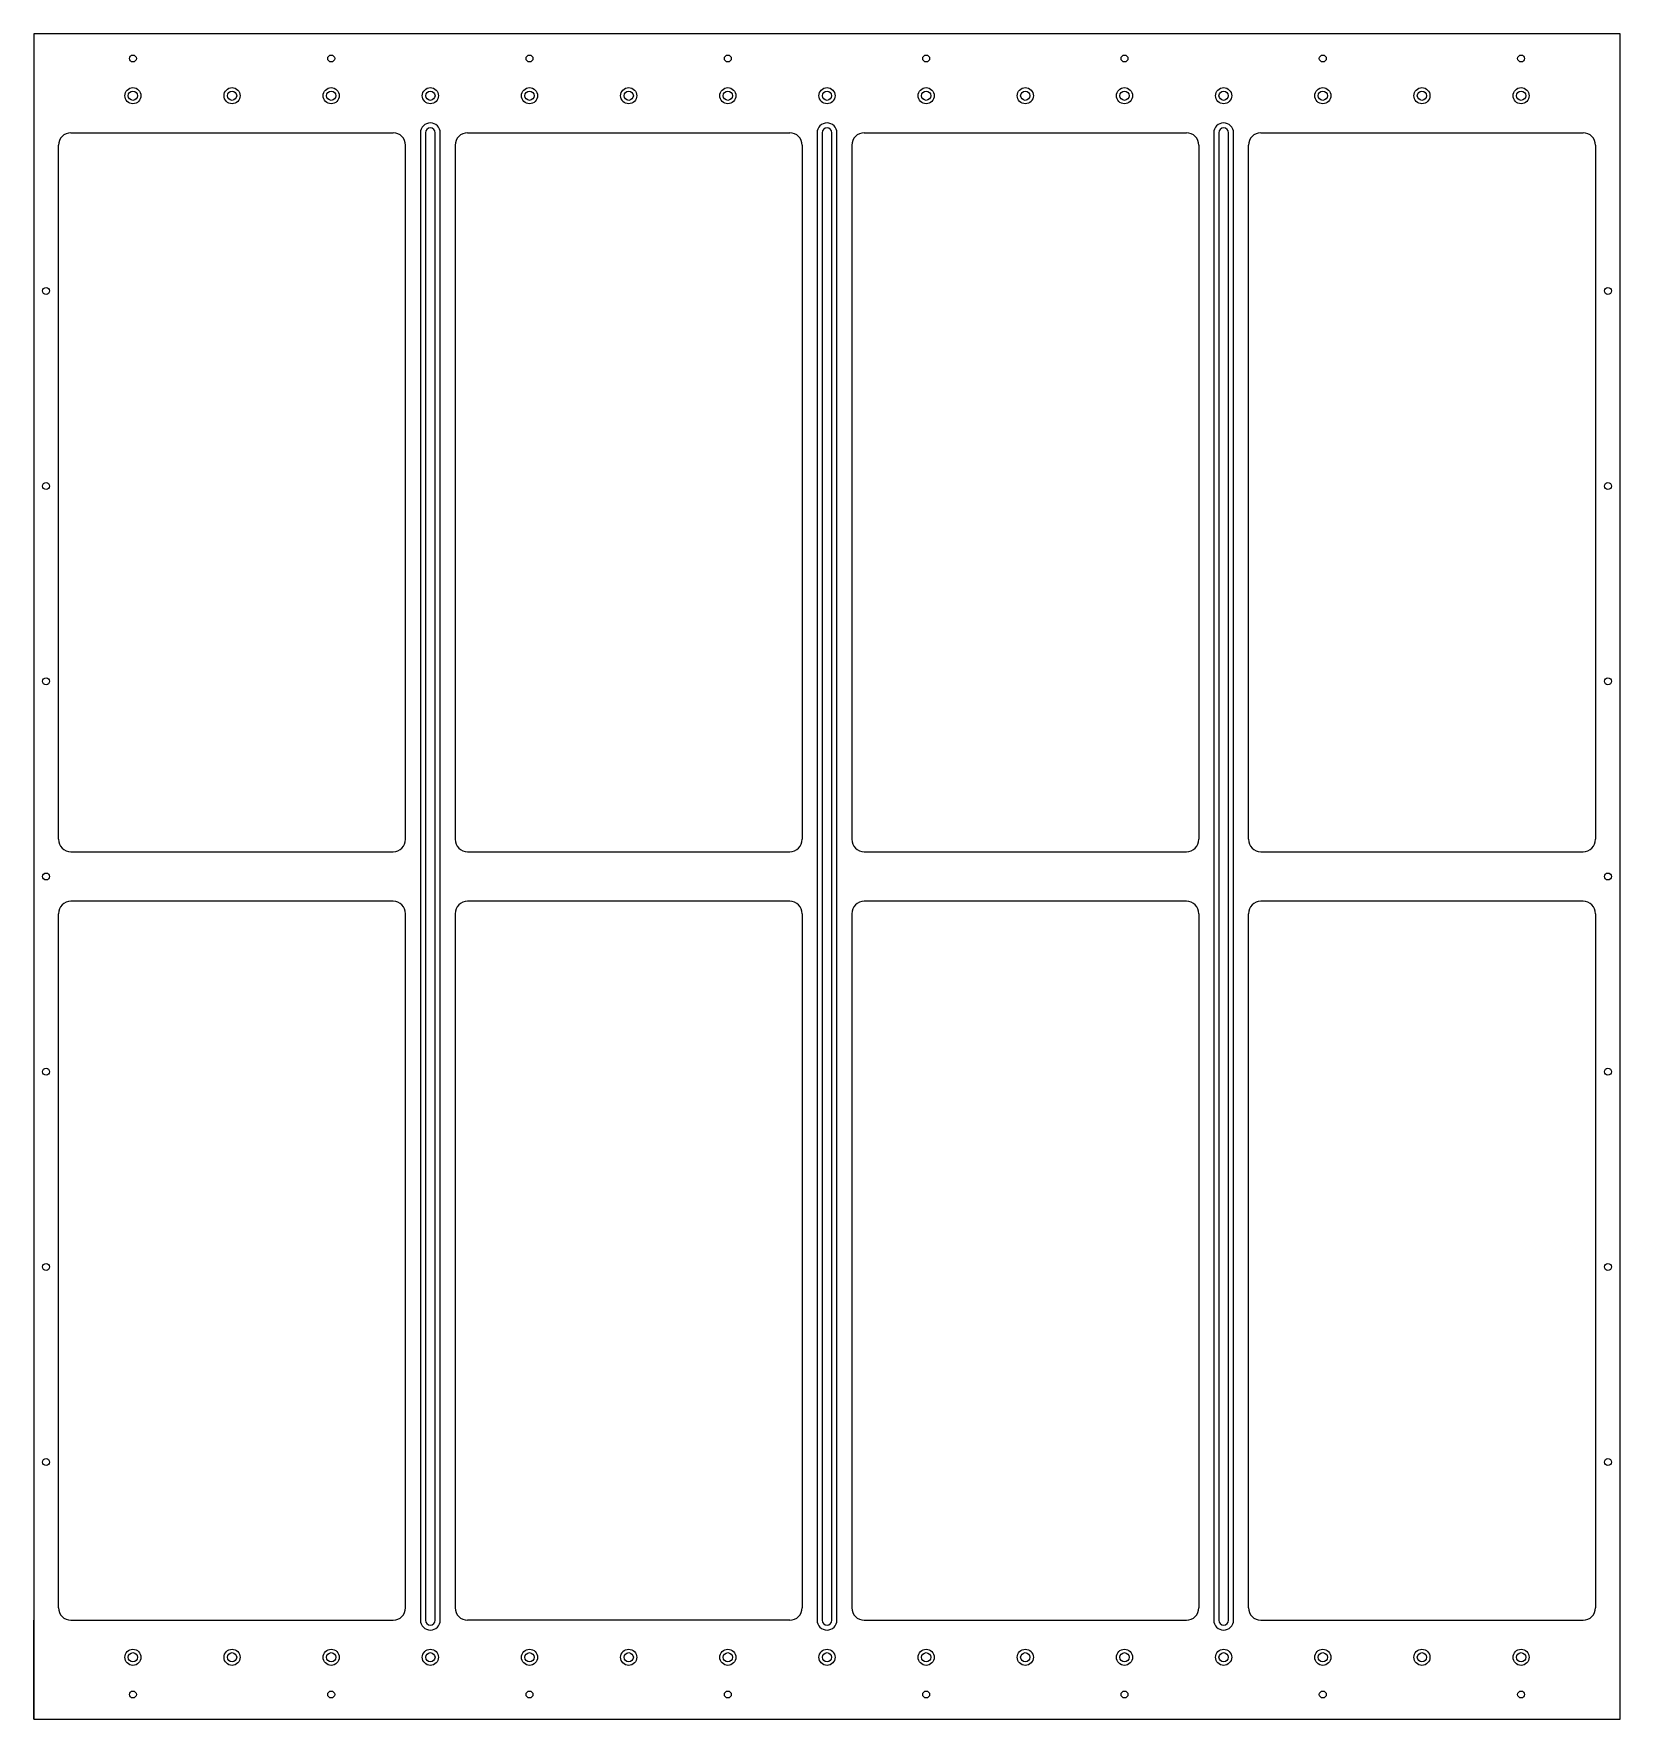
# Model space of a CAD drawing. Header units: inches. Extents: x 0 to 16, y 0 to 17.
import ezdxf

# ---------------------------------------------------------------- set-up
doc = ezdxf.new("R2010")
doc.units = ezdxf.units.IN
doc.header["$MEASUREMENT"] = 0

msp = doc.modelspace()

# ---------------------------------------------------------------- linework, layer by layer
for p, q in [((16, 17), (0, 17)), ((0, 17), (0, 0)), ((0, 17), (0, 16.375)), ((0, 17), (0, 16.75)), ((16, 0), (16, 17)), ((0.375, 16), (3.625, 16)), ((3.95, 16), (3.95, 1)), ((4.05, 1), (4.05, 16)), ((4.375, 16), (7.625, 16)), ((7.95, 16), (7.95, 1)), ((8.05, 1), (8.05, 16)), ((8.375, 16), (11.625, 16)), ((11.95, 16), (11.95, 1)), ((12.05, 1), (12.05, 16)), ((12.375, 16), (15.625, 16)), ((0.25, 8.875), (0.25, 15.875)), ((3.75, 8.875), (3.75, 15.875)), ((4.25, 15.875), (4.25, 8.875)), ((7.75, 15.875), (7.75, 8.875)), ((8.25, 15.875), (8.25, 8.875)), ((11.75, 15.875), (11.75, 8.875)), ((12.25, 8.875), (12.25, 15.875)), ((15.75, 15.875), (15.75, 8.875)), ((0.375, 8.75), (3.625, 8.75)), ((4.375, 8.75), (7.625, 8.75)), ((8.375, 8.75), (11.625, 8.75)), ((12.375, 8.75), (15.625, 8.75)), ((3.625, 8.25), (0.375, 8.25)), ((7.625, 8.25), (4.375, 8.25)), ((11.625, 8.25), (8.375, 8.25)), ((15.625, 8.25), (12.375, 8.25)), ((0.25, 1.125), (0.25, 8.125)), ((3.75, 1.125), (3.75, 8.125)), ((4.25, 8.125), (4.25, 1.125)), ((7.75, 8.125), (7.75, 1.125)), ((8.25, 8.125), (8.25, 1.125)), ((11.75, 8.125), (11.75, 1.125)), ((12.25, 1.125), (12.25, 8.125)), ((15.75, 8.125), (15.75, 1.125)), ((0, 0), (0, 1)), ((0.375, 1), (3.625, 1)), ((7.625, 1), (4.375, 1)), ((8.375, 1), (11.625, 1)), ((12.375, 1), (15.625, 1)), ((0, 0), (16, 0))]:
    msp.add_line(p, q)
at = {"ltscale": 0.2}
for p, q in [((3.9, 16), (3.9, 1)), ((4.1, 1), (4.1, 16)), ((7.9, 16), (7.9, 1)), ((8.1, 1), (8.1, 16)), ((11.9, 16), (11.9, 1)), ((12.1, 1), (12.1, 16))]:
    msp.add_line(p, q, dxfattribs=at)
for centre, radius in [((1, 16.75), 0.035), ((3, 16.75), 0.035), ((5, 16.75), 0.035), ((7, 16.75), 0.035), ((9, 16.75), 0.035), ((11, 16.75), 0.035), ((13, 16.75), 0.035), ((15, 16.75), 0.035), ((1, 16.375), 0.047), ((2, 16.375), 0.047), ((3, 16.375), 0.047), ((4, 16.375), 0.047), ((5, 16.375), 0.047), ((6, 16.375), 0.047), ((7, 16.375), 0.047), ((8, 16.375), 0.047), ((9, 16.375), 0.047), ((10, 16.375), 0.047), ((11, 16.375), 0.047), ((12, 16.375), 0.047), ((13, 16.375), 0.047), ((14, 16.375), 0.047), ((15, 16.375), 0.047), ((0.125, 14.4062), 0.035), ((15.875, 14.4062), 0.035), ((0.125, 12.4375), 0.035), ((15.875, 12.4375), 0.035), ((0.125, 10.4688), 0.035), ((15.875, 10.4688), 0.035), ((0.125, 8.5), 0.035), ((15.875, 8.5), 0.035), ((0.125, 6.5312), 0.035), ((15.875, 6.5312), 0.035), ((0.125, 4.5625), 0.035), ((15.875, 4.5625), 0.035), ((0.125, 2.5938), 0.035), ((15.875, 2.5938), 0.035), ((1, 0.625), 0.047), ((2, 0.625), 0.047), ((3, 0.625), 0.047), ((4, 0.625), 0.047), ((5, 0.625), 0.047), ((6, 0.625), 0.047), ((7, 0.625), 0.047), ((8, 0.625), 0.047), ((9, 0.625), 0.047), ((10, 0.625), 0.047), ((11, 0.625), 0.047), ((12, 0.625), 0.047), ((13, 0.625), 0.047), ((14, 0.625), 0.047), ((15, 0.625), 0.047), ((1, 0.25), 0.035), ((3, 0.25), 0.035), ((5, 0.25), 0.035), ((7, 0.25), 0.035), ((9, 0.25), 0.035), ((11, 0.25), 0.035), ((13, 0.25), 0.035), ((15, 0.25), 0.035)]:
    msp.add_circle(centre, radius)
at = {"ltscale": 0.1}
for centre in [(1, 16.375), (2, 16.375), (3, 16.375), (4, 16.375), (5, 16.375), (6, 16.375), (7, 16.375), (8, 16.375), (9, 16.375), (10, 16.375), (11, 16.375), (12, 16.375), (13, 16.375), (14, 16.375), (15, 16.375), (1, 0.625), (2, 0.625), (3, 0.625), (4, 0.625), (5, 0.625), (6, 0.625), (7, 0.625), (8, 0.625), (9, 0.625), (10, 0.625), (11, 0.625), (12, 0.625), (13, 0.625), (14, 0.625), (15, 0.625)]:
    msp.add_circle(centre, 0.081, dxfattribs=at)
for centre, radius, start, end in [((0.375, 15.875), 0.125, 90, 180), ((3.625, 15.875), 0.125, 0, 90), ((4, 16), 0.05, 0, 180), ((4.375, 15.875), 0.125, 90, 180), ((7.625, 15.875), 0.125, 0, 90), ((8, 16), 0.05, 0, 180), ((8.375, 15.875), 0.125, 90, 180), ((11.625, 15.875), 0.125, 0, 90), ((12, 16), 0.05, 0, 180), ((12.375, 15.875), 0.125, 90, 180), ((15.625, 15.875), 0.125, 0, 90), ((0.375, 8.875), 0.125, 180, 270), ((3.625, 8.875), 0.125, 270, 0), ((4.375, 8.875), 0.125, 180, 270), ((7.625, 8.875), 0.125, 270, 0), ((8.375, 8.875), 0.125, 180, 270), ((11.625, 8.875), 0.125, 270, 0), ((12.375, 8.875), 0.125, 180, 270), ((15.625, 8.875), 0.125, 270, 0), ((0.375, 8.125), 0.125, 90, 180), ((3.625, 8.125), 0.125, 0, 90), ((4.375, 8.125), 0.125, 90, 180), ((7.625, 8.125), 0.125, 0, 90), ((8.375, 8.125), 0.125, 90, 180), ((11.625, 8.125), 0.125, 0, 90), ((12.375, 8.125), 0.125, 90, 180), ((15.625, 8.125), 0.125, 0, 90), ((0.375, 1.125), 0.125, 180, 270), ((3.625, 1.125), 0.125, 270, 0), ((4.375, 1.125), 0.125, 180, 270), ((7.625, 1.125), 0.125, 270, 0), ((8.375, 1.125), 0.125, 180, 270), ((11.625, 1.125), 0.125, 270, 0), ((12.375, 1.125), 0.125, 180, 270), ((15.625, 1.125), 0.125, 270, 0), ((4, 1), 0.05, 180, 0), ((8, 1), 0.05, 180, 0), ((12, 1), 0.05, 180, 0)]:
    msp.add_arc(centre, radius, start, end)
at = {"ltscale": 0.2}
for centre, start, end in [((4, 16), 0, 180), ((8, 16), 0, 180), ((12, 16), 0, 180), ((4, 1), 180, 0), ((8, 1), 180, 0), ((12, 1), 180, 0)]:
    msp.add_arc(centre, 0.1, start, end, dxfattribs=at)

doc.saveas('drawing.dxf')
